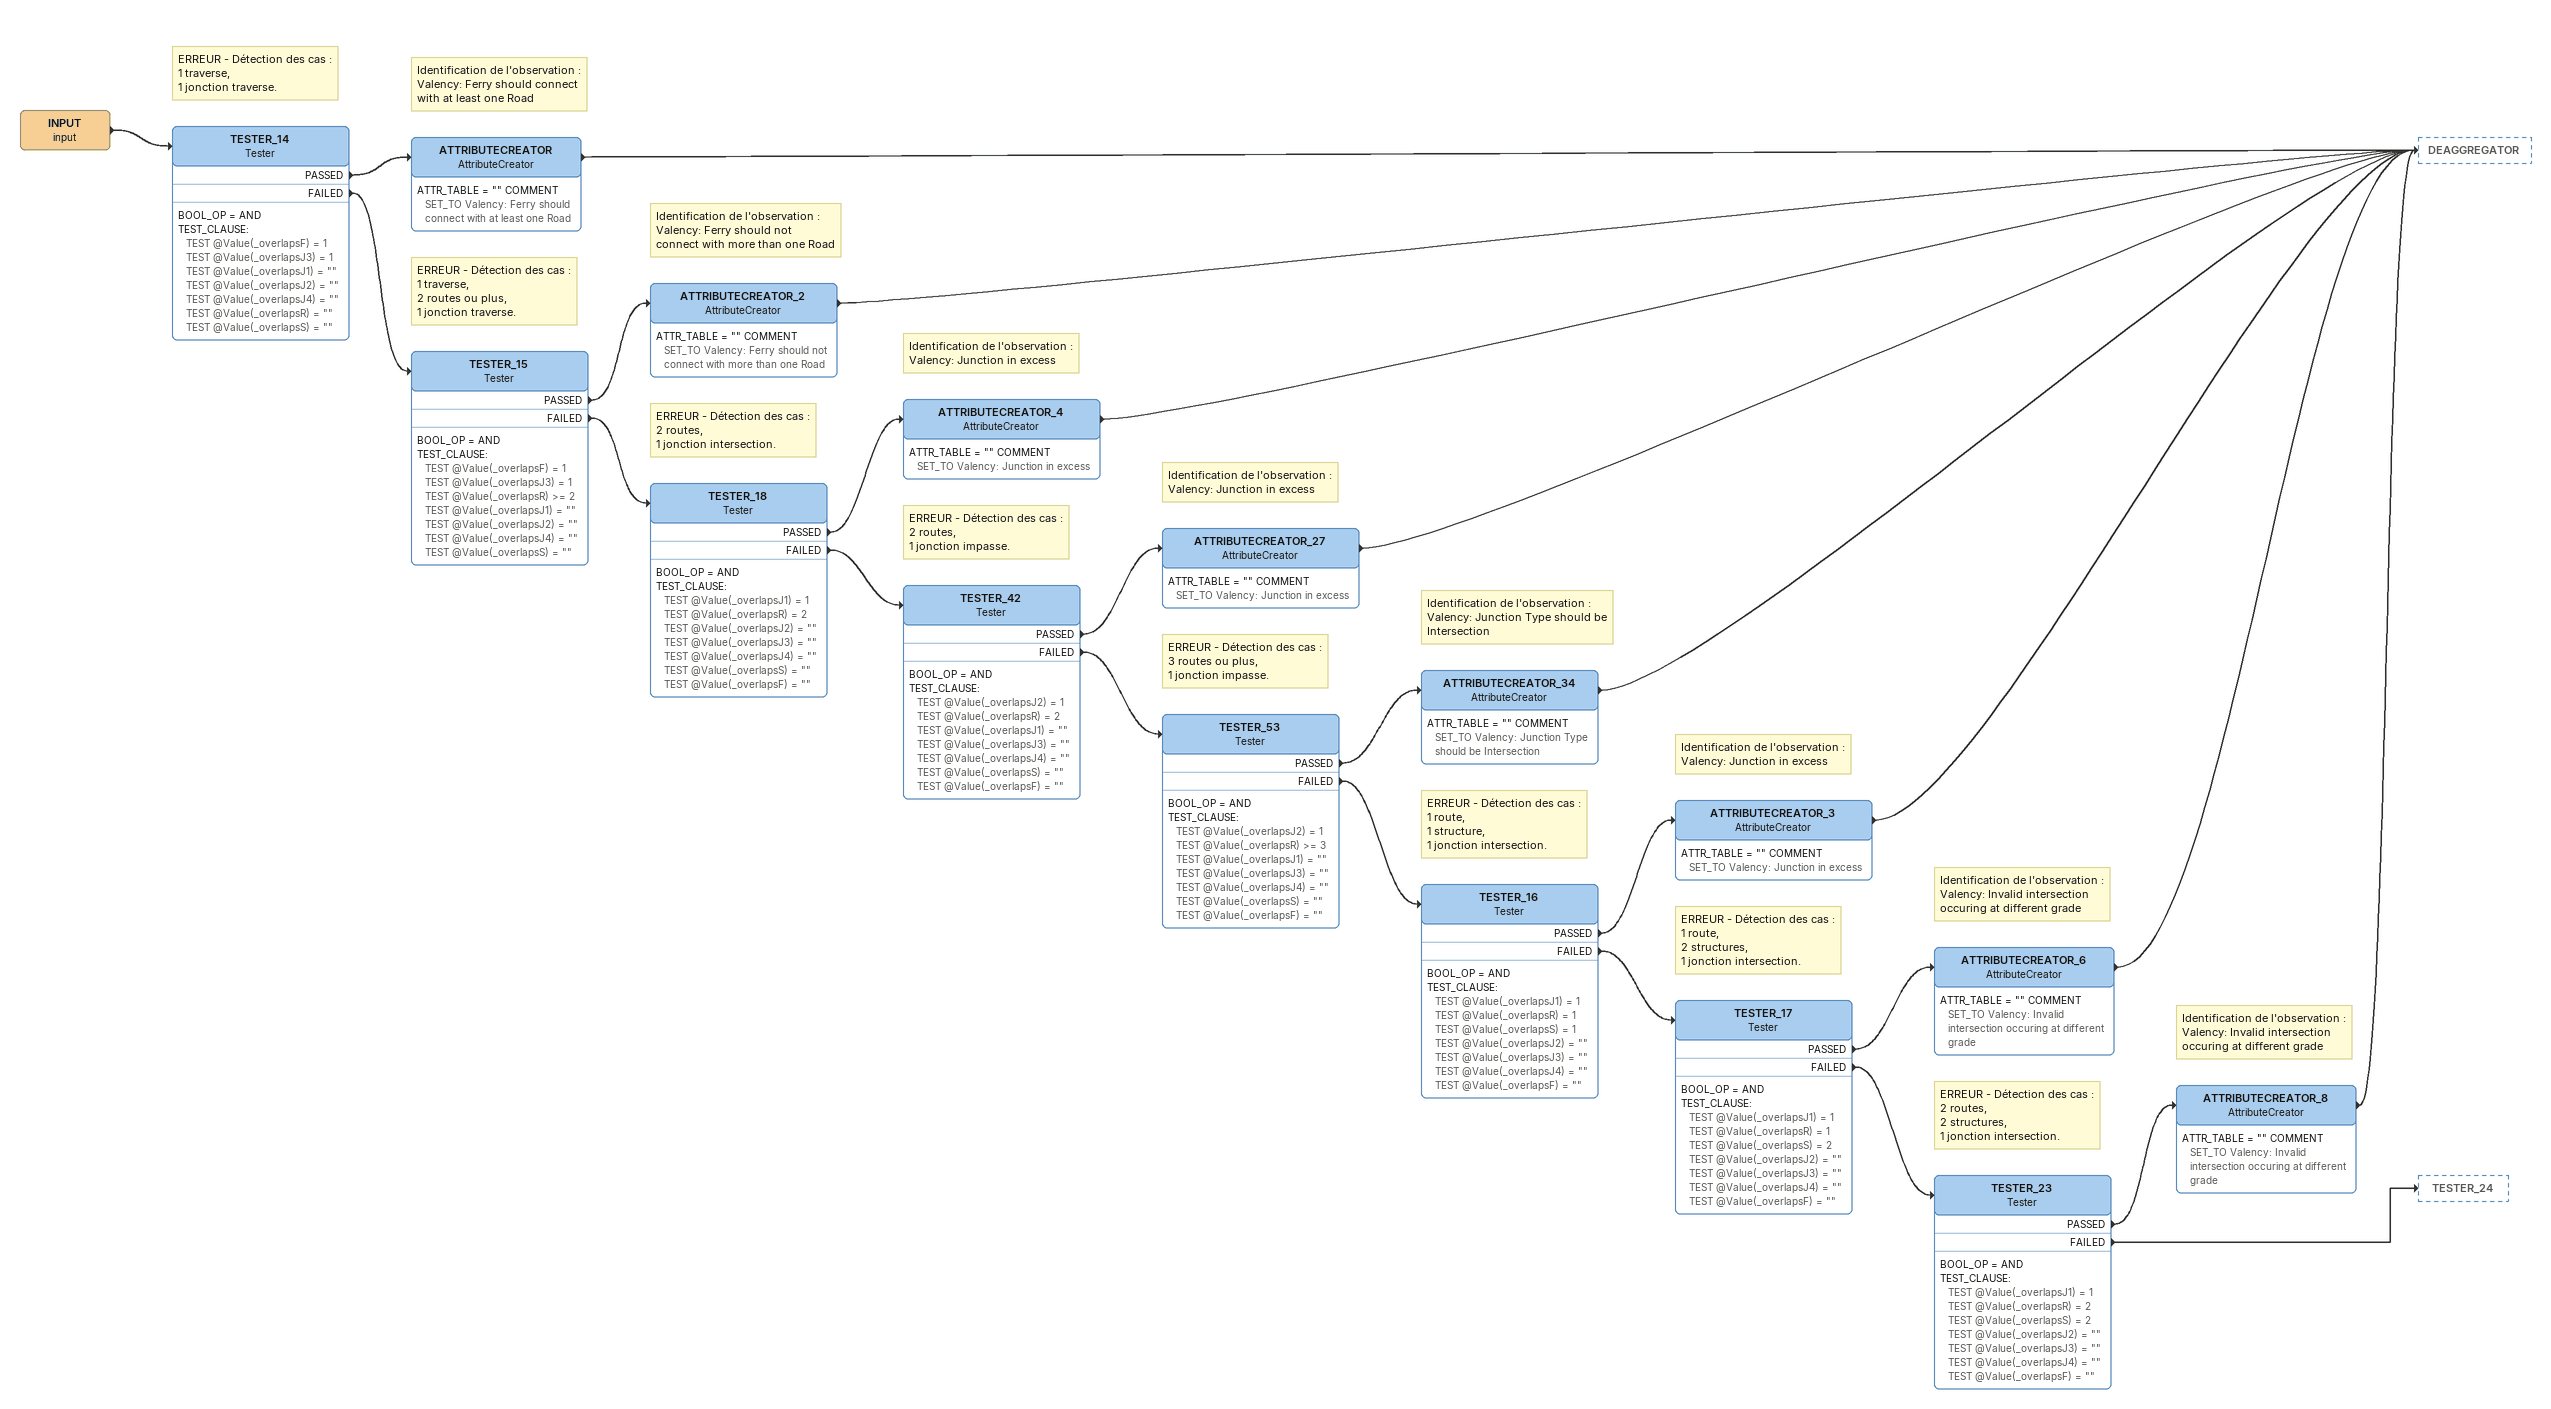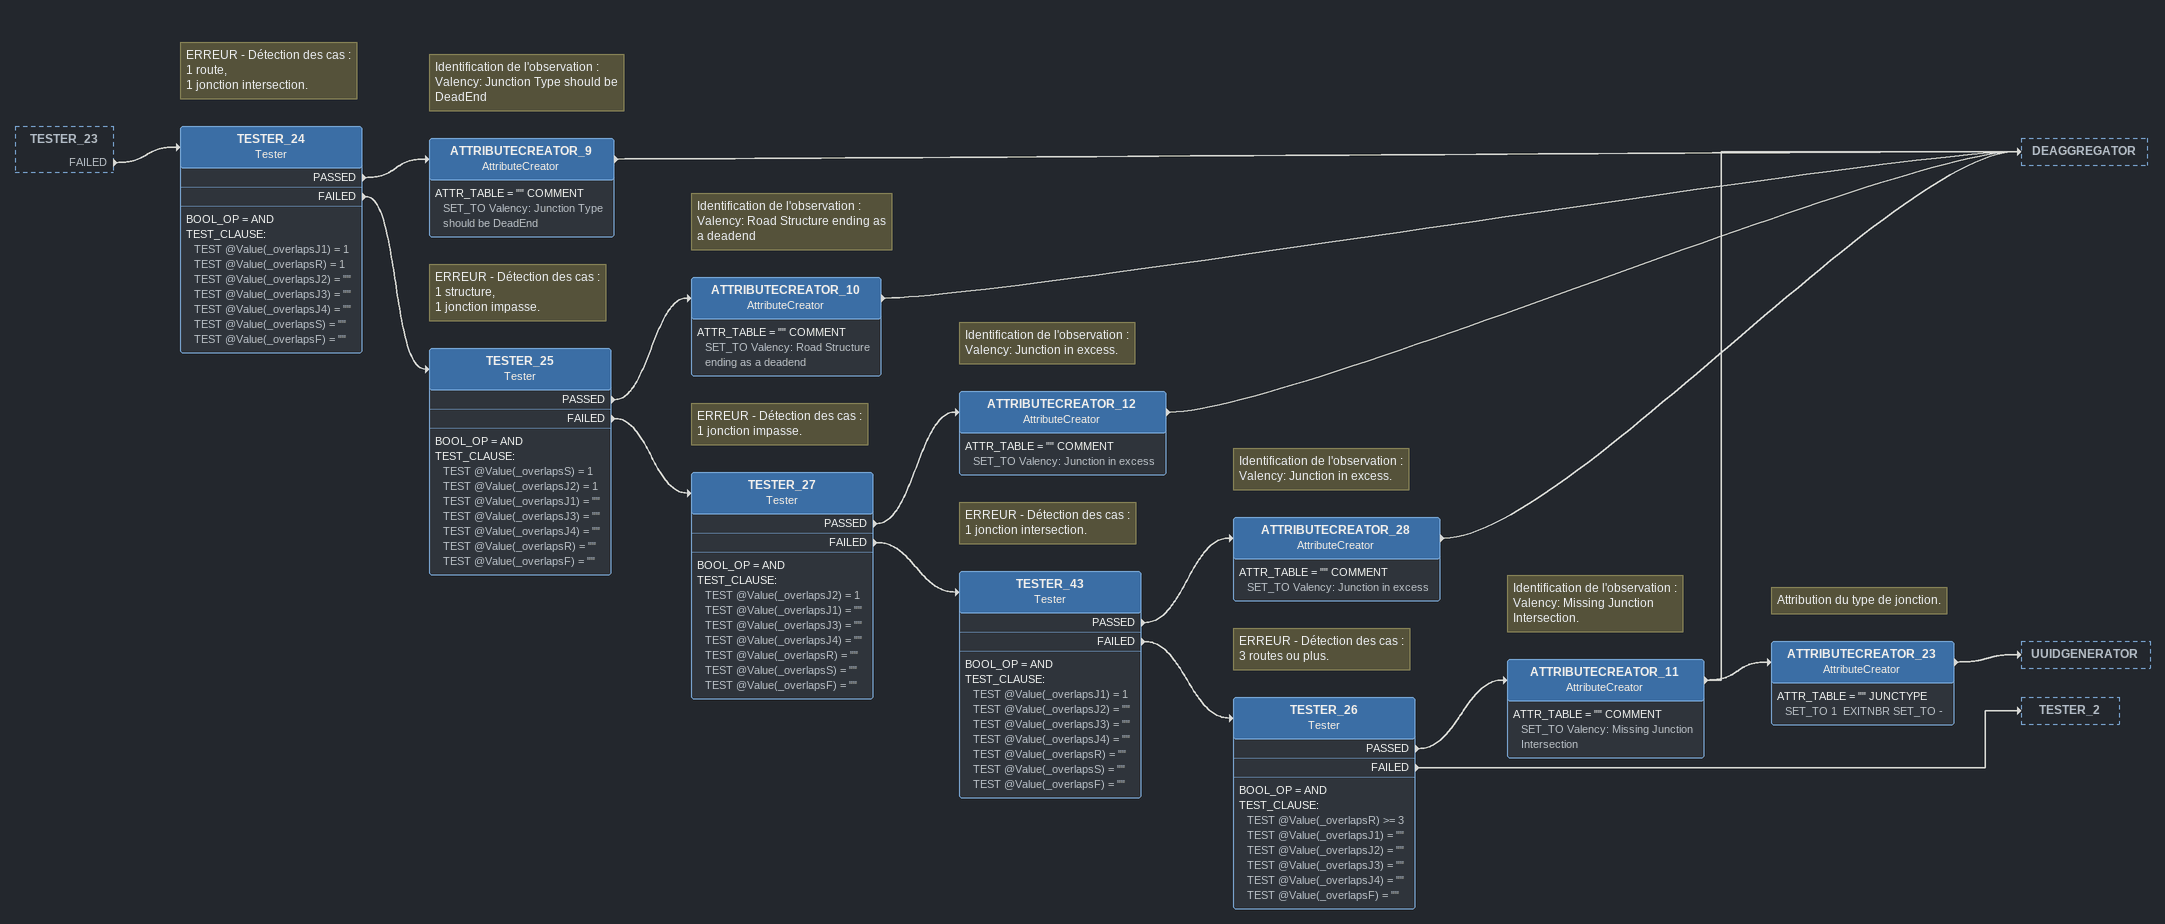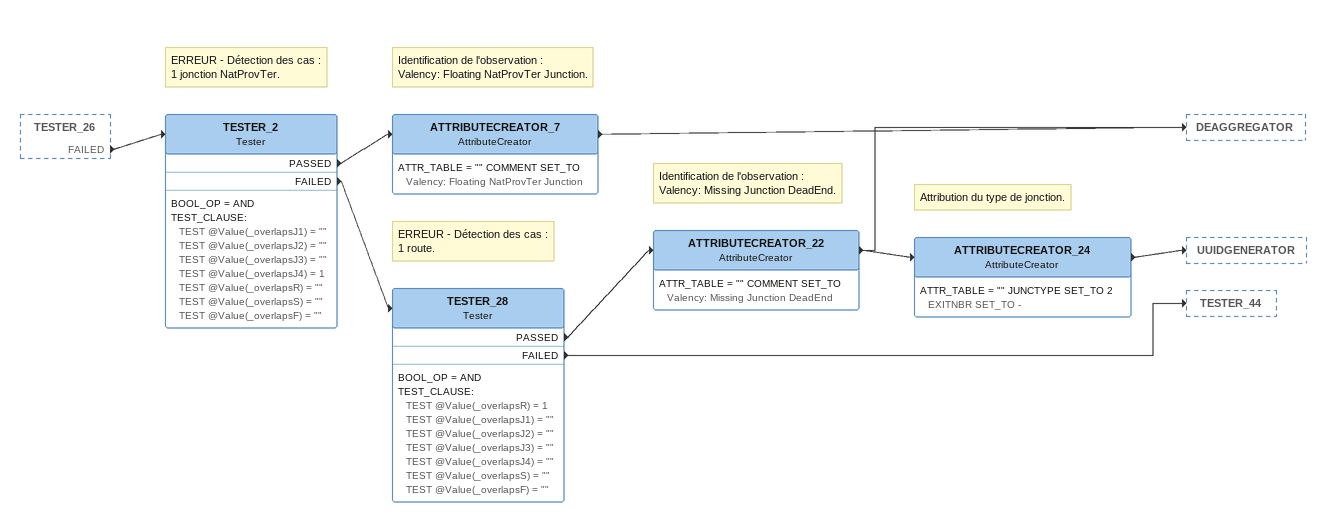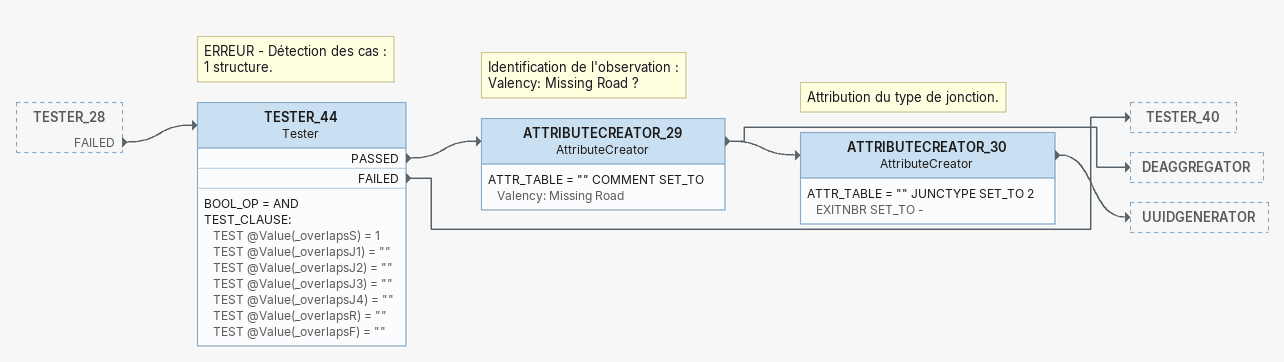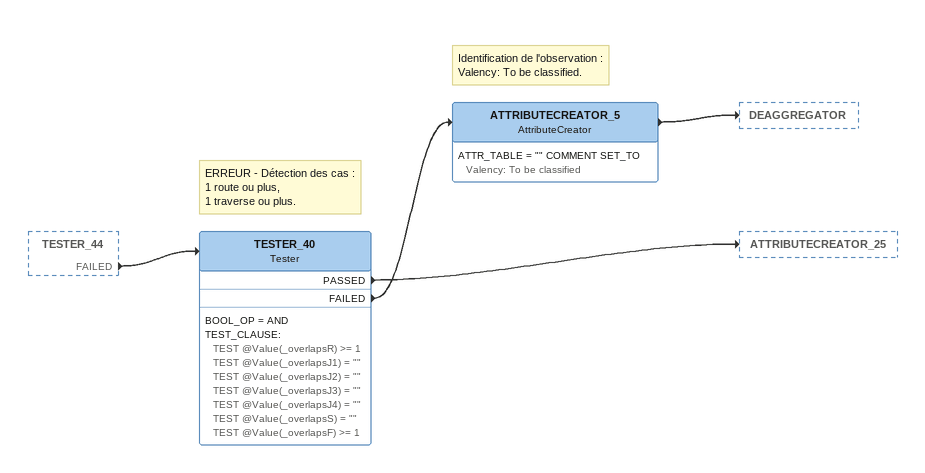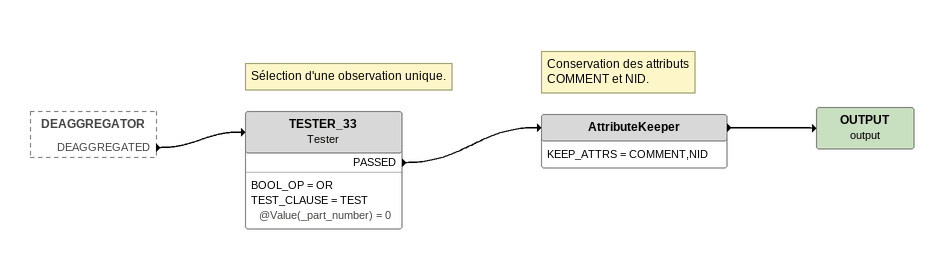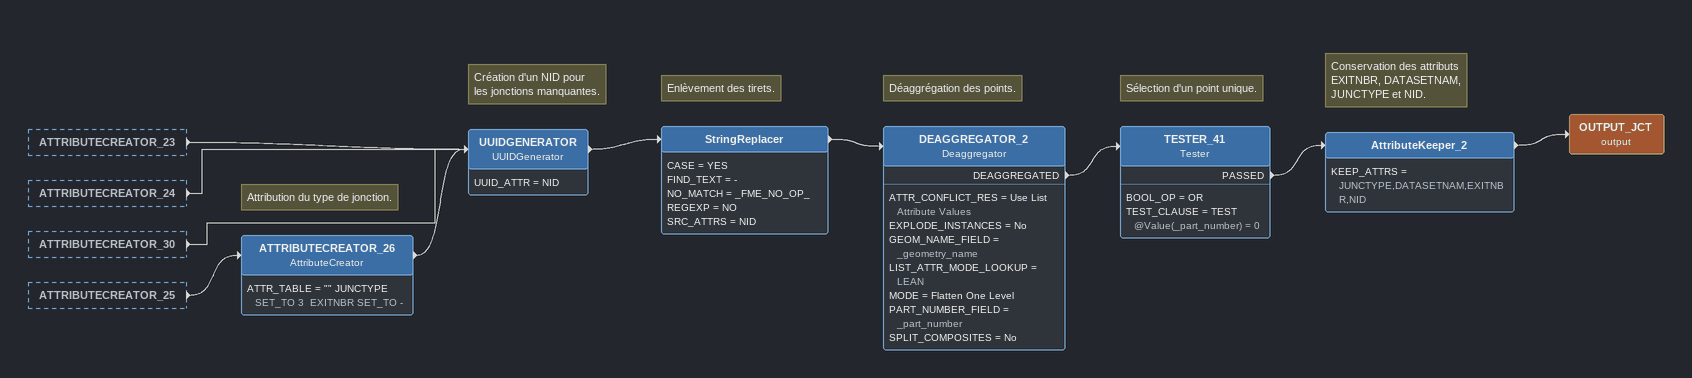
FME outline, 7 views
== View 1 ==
INPUT (input)
    -> TESTER_14
Note: ERREUR - Détection des cas : / 1 traverse, / 1 jonction traverse.
TESTER_14: Tester
    BOOL_OP = AND
    TEST_CLAUSE:
      TEST @Value(_overlapsF) = 1
      TEST @Value(_overlapsJ3) = 1
      TEST @Value(_overlapsJ1) = ""
      TEST @Value(_overlapsJ2) = ""
      TEST @Value(_overlapsJ4) = ""
      TEST @Value(_overlapsR) = ""
      TEST @Value(_overlapsS) = ""
    PASSED -> ATTRIBUTECREATOR
    FAILED -> TESTER_15
Note: Identification de l'observation : / Valency: Ferry should connect with at least one Road
ATTRIBUTECREATOR: AttributeCreator
    ATTR_TABLE = "" COMMENT SET_TO Valency: Ferry should connect with at least one Road
    -> DEAGGREGATOR
Note: ERREUR - Détection des cas : / 1 traverse, / 2 routes ou plus, / 1 jonction traverse.
TESTER_15: Tester
    BOOL_OP = AND
    TEST_CLAUSE:
      TEST @Value(_overlapsF) = 1
      TEST @Value(_overlapsJ3) = 1
      TEST @Value(_overlapsR) >= 2
      TEST @Value(_overlapsJ1) = ""
      TEST @Value(_overlapsJ2) = ""
      TEST @Value(_overlapsJ4) = ""
      TEST @Value(_overlapsS) = ""
    PASSED -> ATTRIBUTECREATOR_2
    FAILED -> TESTER_18
Note: Identification de l'observation : / Valency: Ferry should not connect with more than one Road
ATTRIBUTECREATOR_2: AttributeCreator
    ATTR_TABLE = "" COMMENT SET_TO Valency: Ferry should not connect with more than one Road
    -> DEAGGREGATOR
Note: ERREUR - Détection des cas : / 2 routes, / 1 jonction intersection.
TESTER_18: Tester
    BOOL_OP = AND
    TEST_CLAUSE:
      TEST @Value(_overlapsJ1) = 1
      TEST @Value(_overlapsR) = 2
      TEST @Value(_overlapsJ2) = ""
      TEST @Value(_overlapsJ3) = ""
      TEST @Value(_overlapsJ4) = ""
      TEST @Value(_overlapsS) = ""
      TEST @Value(_overlapsF) = ""
    PASSED -> ATTRIBUTECREATOR_4
    FAILED -> TESTER_42
Note: Identification de l'observation : / Valency: Junction in excess
ATTRIBUTECREATOR_4: AttributeCreator
    ATTR_TABLE = "" COMMENT SET_TO Valency: Junction in excess
    -> DEAGGREGATOR
Note: ERREUR - Détection des cas : / 2 routes, / 1 jonction impasse.
TESTER_42: Tester
    BOOL_OP = AND
    TEST_CLAUSE:
      TEST @Value(_overlapsJ2) = 1
      TEST @Value(_overlapsR) = 2
      TEST @Value(_overlapsJ1) = ""
      TEST @Value(_overlapsJ3) = ""
      TEST @Value(_overlapsJ4) = ""
      TEST @Value(_overlapsS) = ""
      TEST @Value(_overlapsF) = ""
    PASSED -> ATTRIBUTECREATOR_27
    FAILED -> TESTER_53
Note: Identification de l'observation : / Valency: Junction in excess
ATTRIBUTECREATOR_27: AttributeCreator
    ATTR_TABLE = "" COMMENT SET_TO Valency: Junction in excess
    -> DEAGGREGATOR
Note: ERREUR - Détection des cas : / 3 routes ou plus, / 1 jonction impasse.
TESTER_53: Tester
    BOOL_OP = AND
    TEST_CLAUSE:
      TEST @Value(_overlapsJ2) = 1
      TEST @Value(_overlapsR) >= 3
      TEST @Value(_overlapsJ1) = ""
      TEST @Value(_overlapsJ3) = ""
      TEST @Value(_overlapsJ4) = ""
      TEST @Value(_overlapsS) = ""
      TEST @Value(_overlapsF) = ""
    PASSED -> ATTRIBUTECREATOR_34
    FAILED -> TESTER_16
Note: Identification de l'observation : / Valency: Junction Type should be Intersection
ATTRIBUTECREATOR_34: AttributeCreator
    ATTR_TABLE = "" COMMENT SET_TO Valency: Junction Type should be Intersection
    -> DEAGGREGATOR
Note: ERREUR - Détection des cas : / 1 route, / 1 structure, / 1 jonction intersection.
TESTER_16: Tester
    BOOL_OP = AND
    TEST_CLAUSE:
      TEST @Value(_overlapsJ1) = 1
      TEST @Value(_overlapsR) = 1
      TEST @Value(_overlapsS) = 1
      TEST @Value(_overlapsJ2) = ""
      TEST @Value(_overlapsJ3) = ""
      TEST @Value(_overlapsJ4) = ""
      TEST @Value(_overlapsF) = ""
    PASSED -> ATTRIBUTECREATOR_3
    FAILED -> TESTER_17
Note: Identification de l'observation : / Valency: Junction in excess
ATTRIBUTECREATOR_3: AttributeCreator
    ATTR_TABLE = "" COMMENT SET_TO Valency: Junction in excess
    -> DEAGGREGATOR
Note: ERREUR - Détection des cas : / 1 route, / 2 structures, / 1 jonction intersection.
TESTER_17: Tester
    BOOL_OP = AND
    TEST_CLAUSE:
      TEST @Value(_overlapsJ1) = 1
      TEST @Value(_overlapsR) = 1
      TEST @Value(_overlapsS) = 2
      TEST @Value(_overlapsJ2) = ""
      TEST @Value(_overlapsJ3) = ""
      TEST @Value(_overlapsJ4) = ""
      TEST @Value(_overlapsF) = ""
    PASSED -> ATTRIBUTECREATOR_6
    FAILED -> TESTER_23
Note: Identification de l'observation : / Valency: Invalid intersection occuring at different grade
ATTRIBUTECREATOR_6: AttributeCreator
    ATTR_TABLE = "" COMMENT SET_TO Valency: Invalid intersection occuring at different grade
    -> DEAGGREGATOR
Note: ERREUR - Détection des cas : / 2 routes, / 2 structures, / 1 jonction intersection.
TESTER_23: Tester
    BOOL_OP = AND
    TEST_CLAUSE:
      TEST @Value(_overlapsJ1) = 1
      TEST @Value(_overlapsR) = 2
      TEST @Value(_overlapsS) = 2
      TEST @Value(_overlapsJ2) = ""
      TEST @Value(_overlapsJ3) = ""
      TEST @Value(_overlapsJ4) = ""
      TEST @Value(_overlapsF) = ""
    PASSED -> ATTRIBUTECREATOR_8
    FAILED -> TESTER_24
Note: Identification de l'observation : / Valency: Invalid intersection occuring at different grade
ATTRIBUTECREATOR_8: AttributeCreator
    ATTR_TABLE = "" COMMENT SET_TO Valency: Invalid intersection occuring at different grade
    -> DEAGGREGATOR

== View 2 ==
TESTER_23 [outside]
    FAILED -> TESTER_24
Note: ERREUR - Détection des cas : / 1 route, / 1 jonction intersection.
TESTER_24: Tester
    BOOL_OP = AND
    TEST_CLAUSE:
      TEST @Value(_overlapsJ1) = 1
      TEST @Value(_overlapsR) = 1
      TEST @Value(_overlapsJ2) = ""
      TEST @Value(_overlapsJ3) = ""
      TEST @Value(_overlapsJ4) = ""
      TEST @Value(_overlapsS) = ""
      TEST @Value(_overlapsF) = ""
    PASSED -> ATTRIBUTECREATOR_9
    FAILED -> TESTER_25
Note: Identification de l'observation : / Valency: Junction Type should be DeadEnd
ATTRIBUTECREATOR_9: AttributeCreator
    ATTR_TABLE = "" COMMENT SET_TO Valency: Junction Type should be DeadEnd
    -> DEAGGREGATOR
Note: ERREUR - Détection des cas : / 1 structure, / 1 jonction impasse.
TESTER_25: Tester
    BOOL_OP = AND
    TEST_CLAUSE:
      TEST @Value(_overlapsS) = 1
      TEST @Value(_overlapsJ2) = 1
      TEST @Value(_overlapsJ1) = ""
      TEST @Value(_overlapsJ3) = ""
      TEST @Value(_overlapsJ4) = ""
      TEST @Value(_overlapsR) = ""
      TEST @Value(_overlapsF) = ""
    PASSED -> ATTRIBUTECREATOR_10
    FAILED -> TESTER_27
Note: Identification de l'observation : / Valency: Road Structure ending as a deadend
ATTRIBUTECREATOR_10: AttributeCreator
    ATTR_TABLE = "" COMMENT SET_TO Valency: Road Structure ending as a deadend
    -> DEAGGREGATOR
Note: ERREUR - Détection des cas : / 1 jonction impasse.
TESTER_27: Tester
    BOOL_OP = AND
    TEST_CLAUSE:
      TEST @Value(_overlapsJ2) = 1
      TEST @Value(_overlapsJ1) = ""
      TEST @Value(_overlapsJ3) = ""
      TEST @Value(_overlapsJ4) = ""
      TEST @Value(_overlapsR) = ""
      TEST @Value(_overlapsS) = ""
      TEST @Value(_overlapsF) = ""
    PASSED -> ATTRIBUTECREATOR_12
    FAILED -> TESTER_43
Note: Identification de l'observation : / Valency: Junction in excess.
ATTRIBUTECREATOR_12: AttributeCreator
    ATTR_TABLE = "" COMMENT SET_TO Valency: Junction in excess
    -> DEAGGREGATOR
Note: ERREUR - Détection des cas : / 1 jonction intersection.
TESTER_43: Tester
    BOOL_OP = AND
    TEST_CLAUSE:
      TEST @Value(_overlapsJ1) = 1
      TEST @Value(_overlapsJ2) = ""
      TEST @Value(_overlapsJ3) = ""
      TEST @Value(_overlapsJ4) = ""
      TEST @Value(_overlapsR) = ""
      TEST @Value(_overlapsS) = ""
      TEST @Value(_overlapsF) = ""
    PASSED -> ATTRIBUTECREATOR_28
    FAILED -> TESTER_26
Note: Identification de l'observation : / Valency: Junction in excess.
ATTRIBUTECREATOR_28: AttributeCreator
    ATTR_TABLE = "" COMMENT SET_TO Valency: Junction in excess
    -> DEAGGREGATOR
Note: ERREUR - Détection des cas : / 3 routes ou plus.
TESTER_26: Tester
    BOOL_OP = AND
    TEST_CLAUSE:
      TEST @Value(_overlapsR) >= 3
      TEST @Value(_overlapsJ1) = ""
      TEST @Value(_overlapsJ2) = ""
      TEST @Value(_overlapsJ3) = ""
      TEST @Value(_overlapsJ4) = ""
      TEST @Value(_overlapsF) = ""
    PASSED -> ATTRIBUTECREATOR_11
    FAILED -> TESTER_2
Note: Identification de l'observation : / Valency: Missing Junction Intersection.
ATTRIBUTECREATOR_11: AttributeCreator
    ATTR_TABLE = "" COMMENT SET_TO Valency: Missing Junction Intersection
    -> DEAGGREGATOR
    -> ATTRIBUTECREATOR_23
Note: Attribution du type de jonction.
ATTRIBUTECREATOR_23: AttributeCreator
    ATTR_TABLE = "" JUNCTYPE SET_TO 1  EXITNBR SET_TO -
    -> UUIDGENERATOR

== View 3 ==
TESTER_26 [outside]
    FAILED -> TESTER_2
Note: ERREUR - Détection des cas : / 1 jonction NatProvTer.
TESTER_2: Tester
    BOOL_OP = AND
    TEST_CLAUSE:
      TEST @Value(_overlapsJ1) = ""
      TEST @Value(_overlapsJ2) = ""
      TEST @Value(_overlapsJ3) = ""
      TEST @Value(_overlapsJ4) = 1
      TEST @Value(_overlapsR) = ""
      TEST @Value(_overlapsS) = ""
      TEST @Value(_overlapsF) = ""
    PASSED -> ATTRIBUTECREATOR_7
    FAILED -> TESTER_28
Note: Identification de l'observation : / Valency: Floating NatProvTer Junction.
ATTRIBUTECREATOR_7: AttributeCreator
    ATTR_TABLE = "" COMMENT SET_TO Valency: Floating NatProvTer Junction
    -> DEAGGREGATOR
Note: ERREUR - Détection des cas : / 1 route.
TESTER_28: Tester
    BOOL_OP = AND
    TEST_CLAUSE:
      TEST @Value(_overlapsR) = 1
      TEST @Value(_overlapsJ1) = ""
      TEST @Value(_overlapsJ2) = ""
      TEST @Value(_overlapsJ3) = ""
      TEST @Value(_overlapsJ4) = ""
      TEST @Value(_overlapsS) = ""
      TEST @Value(_overlapsF) = ""
    PASSED -> ATTRIBUTECREATOR_22
    FAILED -> TESTER_44
Note: Identification de l'observation : / Valency: Missing Junction DeadEnd.
ATTRIBUTECREATOR_22: AttributeCreator
    ATTR_TABLE = "" COMMENT SET_TO Valency: Missing Junction DeadEnd
    -> DEAGGREGATOR
    -> ATTRIBUTECREATOR_24
Note: Attribution du type de jonction.
ATTRIBUTECREATOR_24: AttributeCreator
    ATTR_TABLE = "" JUNCTYPE SET_TO 2  EXITNBR SET_TO -
    -> UUIDGENERATOR

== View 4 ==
TESTER_28 [outside]
    FAILED -> TESTER_44
Note: ERREUR - Détection des cas : / 1 structure.
TESTER_44: Tester
    BOOL_OP = AND
    TEST_CLAUSE:
      TEST @Value(_overlapsS) = 1
      TEST @Value(_overlapsJ1) = ""
      TEST @Value(_overlapsJ2) = ""
      TEST @Value(_overlapsJ3) = ""
      TEST @Value(_overlapsJ4) = ""
      TEST @Value(_overlapsR) = ""
      TEST @Value(_overlapsF) = ""
    PASSED -> ATTRIBUTECREATOR_29
    FAILED -> TESTER_40
Note: Identification de l'observation : / Valency: Missing Road ?
ATTRIBUTECREATOR_29: AttributeCreator
    ATTR_TABLE = "" COMMENT SET_TO Valency: Missing Road
    -> ATTRIBUTECREATOR_30
    -> DEAGGREGATOR
Note: Attribution du type de jonction.
ATTRIBUTECREATOR_30: AttributeCreator
    ATTR_TABLE = "" JUNCTYPE SET_TO 2  EXITNBR SET_TO -
    -> UUIDGENERATOR

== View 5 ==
TESTER_44 [outside]
    FAILED -> TESTER_40
Note: ERREUR - Détection des cas : / 1 route ou plus, / 1 traverse ou plus.
TESTER_40: Tester
    BOOL_OP = AND
    TEST_CLAUSE:
      TEST @Value(_overlapsR) >= 1
      TEST @Value(_overlapsJ1) = ""
      TEST @Value(_overlapsJ2) = ""
      TEST @Value(_overlapsJ3) = ""
      TEST @Value(_overlapsJ4) = ""
      TEST @Value(_overlapsS) = ""
      TEST @Value(_overlapsF) >= 1
    PASSED -> ATTRIBUTECREATOR_25
    FAILED -> ATTRIBUTECREATOR_5
Note: Identification de l'observation : / Valency: To be classified.
ATTRIBUTECREATOR_5: AttributeCreator
    ATTR_TABLE = "" COMMENT SET_TO Valency: To be classified
    -> DEAGGREGATOR

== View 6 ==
DEAGGREGATOR [outside]
    DEAGGREGATED -> TESTER_33
Note: Sélection d'une observation unique.
TESTER_33: Tester
    BOOL_OP = OR
    TEST_CLAUSE = TEST @Value(_part_number) = 0
    PASSED -> AttributeKeeper
Note: Conservation des attributs / COMMENT et NID.
AttributeKeeper
    KEEP_ATTRS = COMMENT,NID
    -> OUTPUT (output)
OUTPUT (output)

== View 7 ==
ATTRIBUTECREATOR_23 [outside]
    -> UUIDGENERATOR
ATTRIBUTECREATOR_24 [outside]
    -> UUIDGENERATOR
ATTRIBUTECREATOR_30 [outside]
    -> UUIDGENERATOR
ATTRIBUTECREATOR_25 [outside]
    -> ATTRIBUTECREATOR_26
Note: Attribution du type de jonction.
ATTRIBUTECREATOR_26: AttributeCreator
    ATTR_TABLE = "" JUNCTYPE SET_TO 3  EXITNBR SET_TO -
    -> UUIDGENERATOR
Note: Création d'un NID pour / les jonctions manquantes.
UUIDGENERATOR: UUIDGenerator
    UUID_ATTR = NID
    -> StringReplacer
Note: Enlèvement des tirets.
StringReplacer
    CASE = YES
    FIND_TEXT = -
    NO_MATCH = _FME_NO_OP_
    REGEXP = NO
    SRC_ATTRS = NID
    -> DEAGGREGATOR_2
Note: Déaggrégation des points.
DEAGGREGATOR_2: Deaggregator
    ATTR_CONFLICT_RES = Use List Attribute Values
    EXPLODE_INSTANCES = No
    GEOM_NAME_FIELD = _geometry_name
    LIST_ATTR_MODE_LOOKUP = LEAN
    MODE = Flatten One Level
    PART_NUMBER_FIELD = _part_number
    SPLIT_COMPOSITES = No
    DEAGGREGATED -> TESTER_41
Note: Sélection d'un point unique.
TESTER_41: Tester
    BOOL_OP = OR
    TEST_CLAUSE = TEST @Value(_part_number) = 0
    PASSED -> AttributeKeeper_2
Note: Conservation des attributs / EXITNBR, DATASETNAM, / JUNCTYPE et NID.
AttributeKeeper_2
    KEEP_ATTRS = JUNCTYPE,DATASETNAM,EXITNBR,NID
    -> OUTPUT_JCT (output)
OUTPUT_JCT (output)
